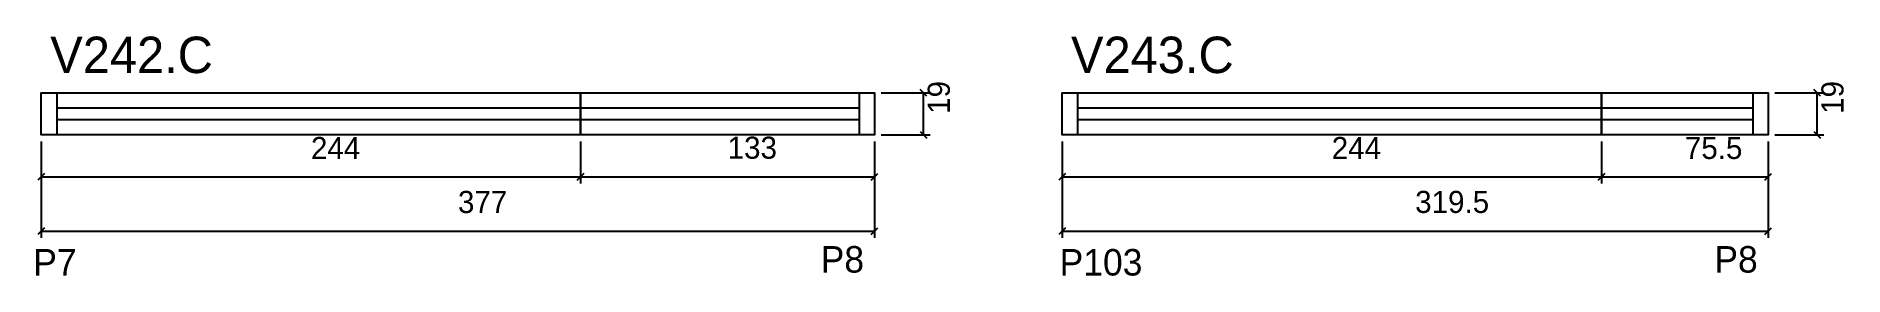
# Model space of a CAD drawing. Header units: metres. Extents: x 2195 to 3013, y 15159 to 15267.
import ezdxf

# ---------------------------------------------------------------- set-up
doc = ezdxf.new("R2010")
doc.units = ezdxf.units.M
for name, color, linetype in [('5', 7, 'Continuous'), ('COTA', 7, 'Continuous'), ('NOMENCLATURA', 7, 'Continuous'), ('Painéis', 7, 'Continuous'), ('SARR_2.2x7', 7, 'Continuous')]:
    doc.layers.add(name, color=color, linetype=linetype)

msp = doc.modelspace()

# ---------------------------------------------------------------- linework, layer by layer
at = {"layer": 'COTA', "color": 4, "lineweight": 25}
for p, q in [((2577.13, 15241.7), (2599.25, 15241.7)), ((2596.25, 15222.7), (2596.25, 15241.7)), ((2981.42, 15241.7), (3003.54, 15241.7)), ((3000.54, 15222.7), (3000.54, 15241.7)), ((2197.13, 15219.7), (2197.13, 15200.65)), ((2197.13, 15219.7), (2197.13, 15176.06)), ((2441.13, 15219.7), (2441.13, 15200.65)), ((2441.13, 15219.7), (2441.13, 15200.65)), ((2574.13, 15219.7), (2574.13, 15200.65)), ((2574.13, 15219.7), (2574.13, 15176.06)), ((2577.13, 15222.7), (2599.25, 15222.7)), ((2658.92, 15219.7), (2658.92, 15200.65)), ((2658.92, 15219.7), (2658.92, 15176.06)), ((2902.92, 15219.7), (2902.92, 15200.65)), ((2902.92, 15219.7), (2902.92, 15200.65)), ((2978.42, 15219.7), (2978.42, 15200.65)), ((2978.42, 15219.7), (2978.42, 15176.06)), ((2981.42, 15222.7), (3003.54, 15222.7)), ((2197.13, 15203.65), (2441.13, 15203.65)), ((2441.13, 15203.65), (2574.13, 15203.65)), ((2658.92, 15203.65), (2902.92, 15203.65)), ((2902.92, 15203.65), (2978.42, 15203.65)), ((2197.13, 15179.06), (2574.13, 15179.06)), ((2658.92, 15179.06), (2978.42, 15179.06))]:
    msp.add_line(p, q, dxfattribs=at)
at = {"layer": 'COTA', "color": 0, "lineweight": 25}
for p, q in [((2597.75, 15240.2), (2594.75, 15243.2)), ((3002.04, 15240.2), (2999.04, 15243.2)), ((2594.75, 15224.2), (2597.75, 15221.2)), ((2999.04, 15224.2), (3002.04, 15221.2)), ((2198.63, 15205.15), (2195.63, 15202.15)), ((2439.63, 15202.15), (2442.63, 15205.15)), ((2442.63, 15205.15), (2439.63, 15202.15)), ((2572.63, 15202.15), (2575.63, 15205.15)), ((2660.42, 15205.15), (2657.42, 15202.15)), ((2901.42, 15202.15), (2904.42, 15205.15)), ((2904.42, 15205.15), (2901.42, 15202.15)), ((2976.92, 15202.15), (2979.92, 15205.15)), ((2198.63, 15180.56), (2195.63, 15177.56)), ((2572.63, 15177.56), (2575.63, 15180.56)), ((2660.42, 15180.56), (2657.42, 15177.56)), ((2976.92, 15177.56), (2979.92, 15180.56))]:
    msp.add_line(p, q, dxfattribs=at)
at = {"layer": 'Painéis', "color": 200, "lineweight": 25}
for points in [[(2441.13, 15222.7), (2197.13, 15222.7), (2197.13, 15241.7), (2441.13, 15241.7)], [(2441.13, 15241.7), (2574.13, 15241.7), (2574.13, 15222.7), (2441.13, 15222.7)], [(2902.92, 15222.7), (2658.92, 15222.7), (2658.92, 15241.7), (2902.92, 15241.7)], [(2902.92, 15241.7), (2978.42, 15241.7), (2978.42, 15222.7), (2902.92, 15222.7)]]:
    msp.add_lwpolyline(points, close=True, dxfattribs=at)
at = {"layer": 'SARR_2.2x7', "color": 40, "lineweight": 25}
for p, q in [((2204.13, 15241.7), (2204.13, 15222.7)), ((2567.13, 15241.7), (2567.13, 15222.7)), ((2665.92, 15241.7), (2665.92, 15222.7)), ((2971.42, 15241.7), (2971.42, 15222.7)), ((2441.13, 15234.7), (2204.13, 15234.7)), ((2204.13, 15229.7), (2441.13, 15229.7)), ((2567.13, 15234.7), (2441.13, 15234.7)), ((2441.13, 15229.7), (2567.13, 15229.7)), ((2902.92, 15234.7), (2665.92, 15234.7)), ((2665.92, 15229.7), (2902.92, 15229.7)), ((2971.42, 15234.7), (2902.92, 15234.7)), ((2902.92, 15229.7), (2971.42, 15229.7))]:
    msp.add_line(p, q, dxfattribs=at)

# ---------------------------------------------------------------- texts
at = {"layer": '5', "color": 5, "lineweight": 25}
for s, p in [('P7', (2193.5, 15158.96)), ('P8', (2549.72, 15160.29)), ('P103', (2657.81, 15158.96)), ('P8', (2954.01, 15160.29))]:
    msp.add_text(s, height=12, rotation=359.99996, dxfattribs=at).set_placement(p)
at = {"layer": 'COTA', "color": 240, "lineweight": 25}
for p in [(2608.16, 15232.2), (3012.45, 15232.2)]:
    msp.add_text('19', height=10, rotation=90, dxfattribs=at).set_placement(p)
for s, p in [('244', (2319.13, 15211.72)), ('133', (2507.63, 15211.87)), ('244', (2780.92, 15211.72)), ('75.5', (2940.67, 15211.76)), ('377', (2385.63, 15187.28)), ('319.5', (2818.67, 15187.31))]:
    msp.add_text(s, height=10, dxfattribs=at).set_placement(p)
at = {"layer": 'NOMENCLATURA', "color": 7, "lineweight": 25}
for s, p in [('V242.C', (2201.19, 15250.67)), ('V243.C', (2662.98, 15250.67))]:
    msp.add_text(s, height=16.5, dxfattribs=at).set_placement(p)

doc.saveas('drawing.dxf')
